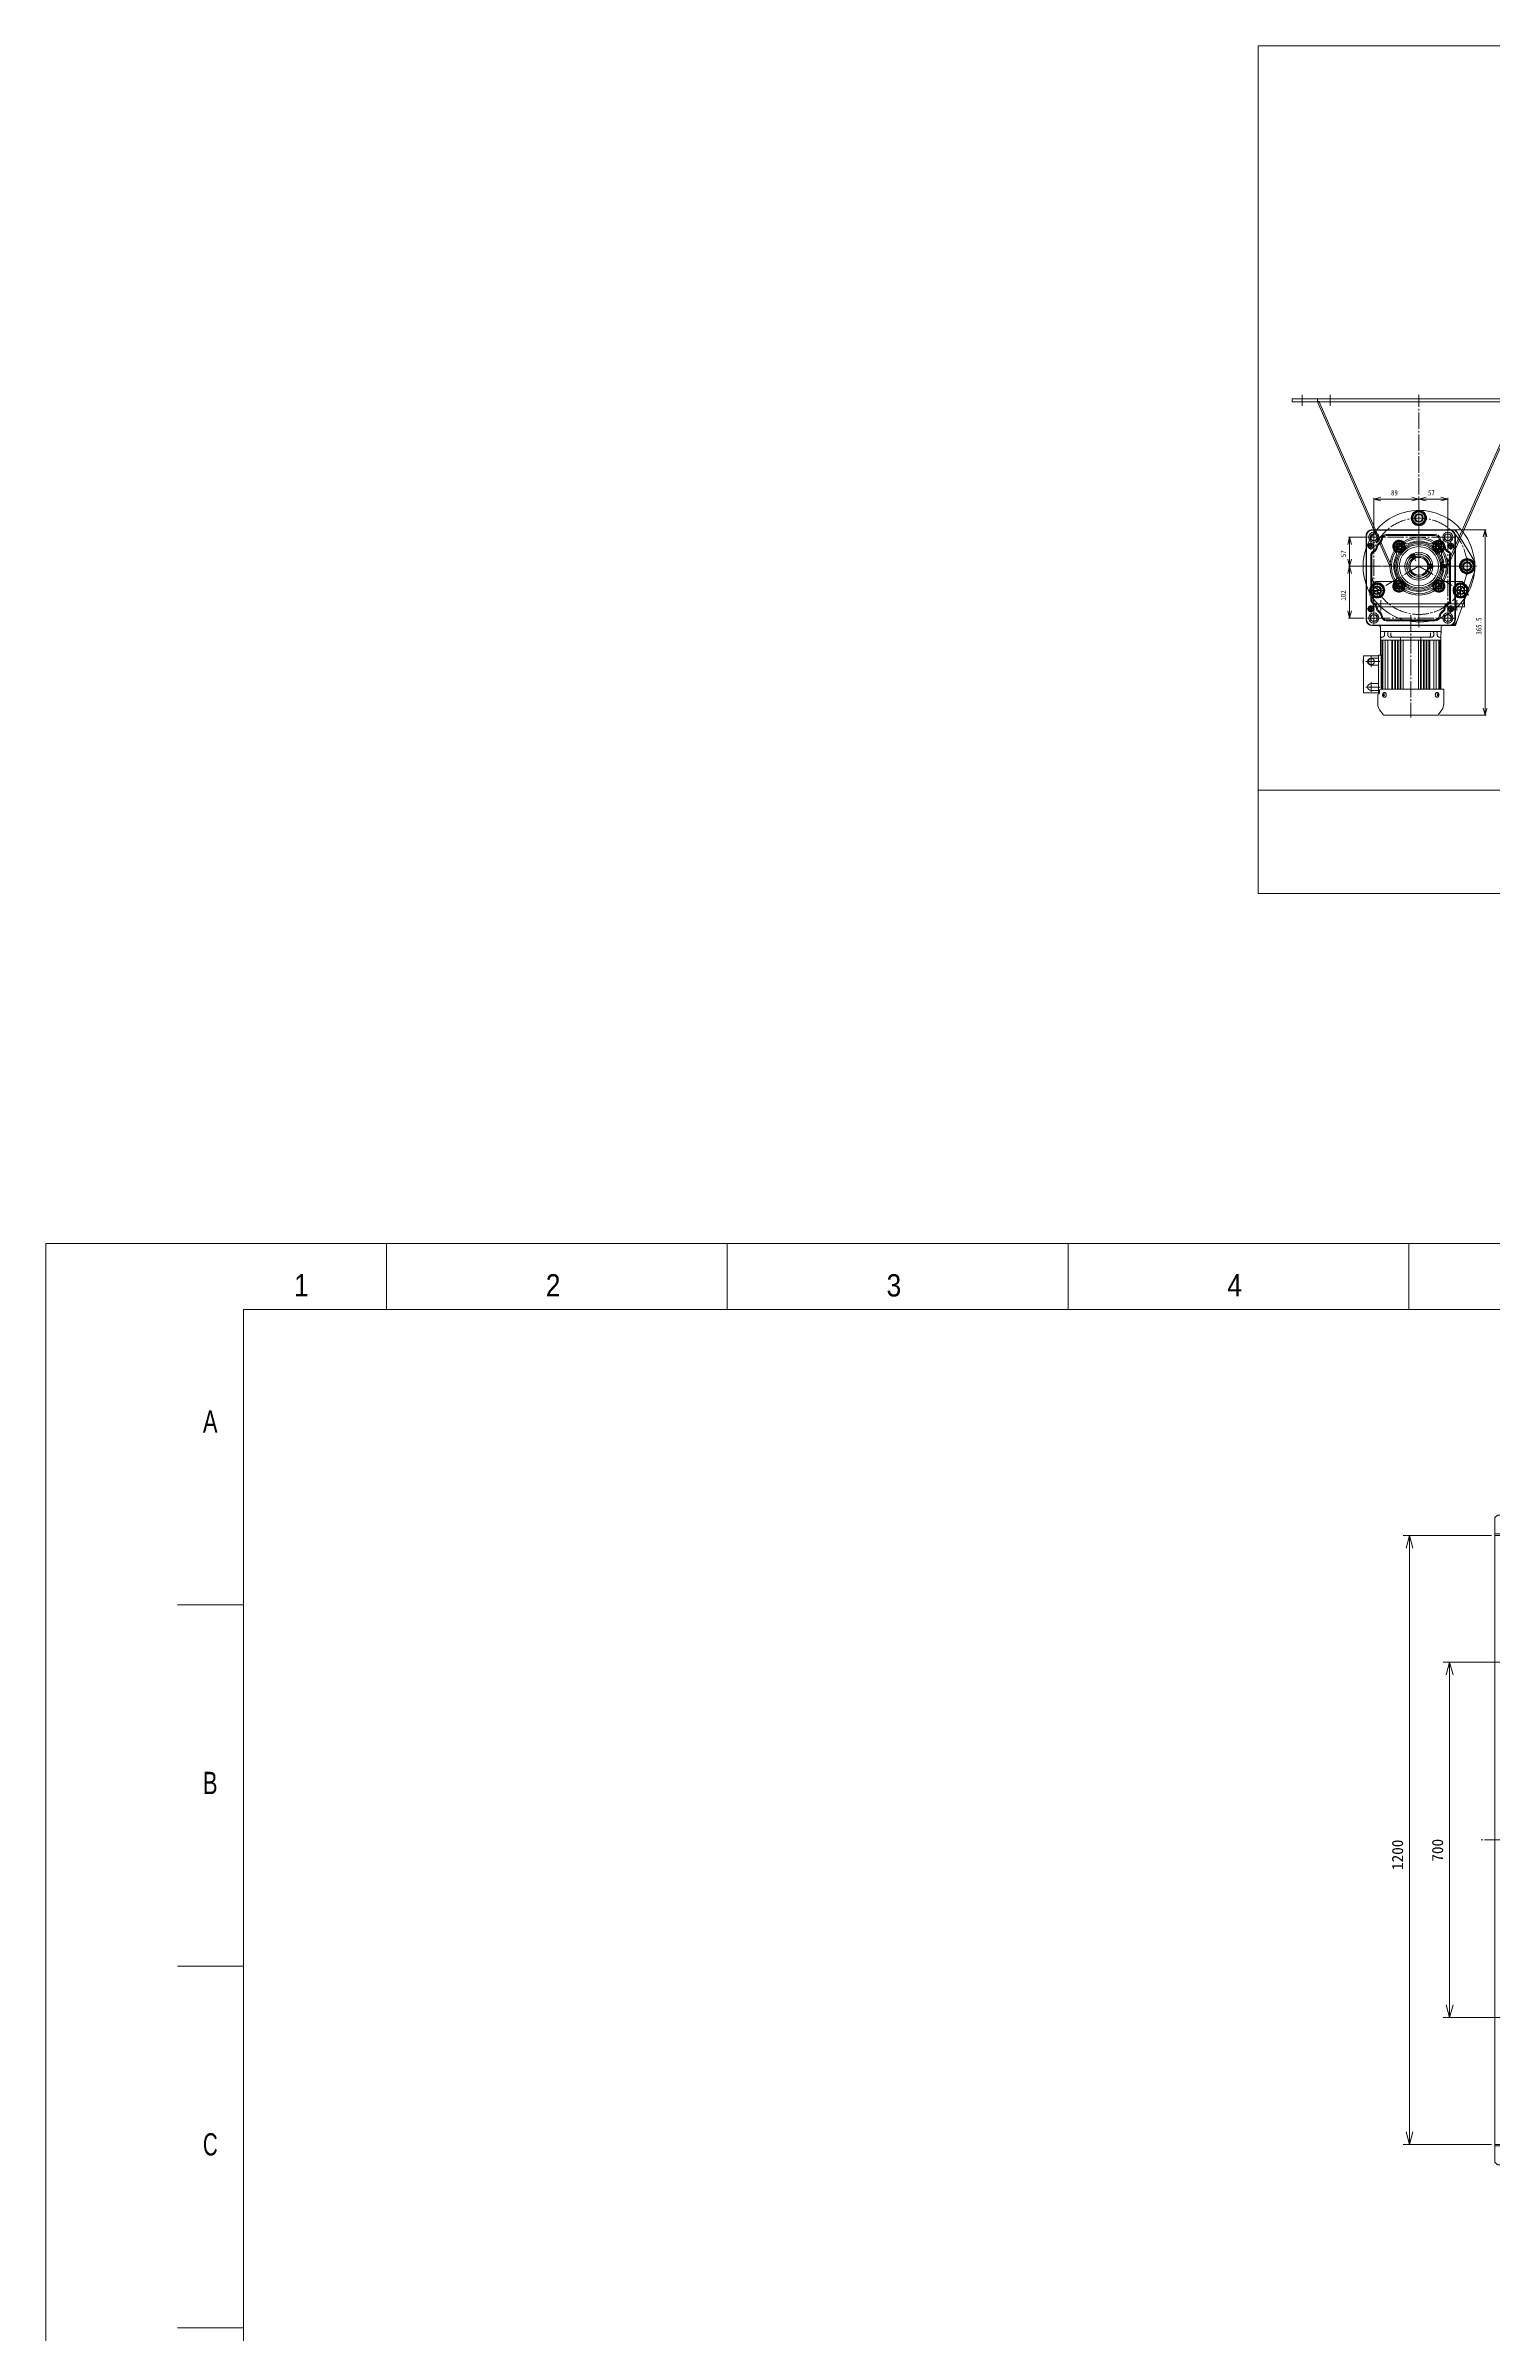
# Model space of a CAD drawing. Units: millimetres at full size. Extents: x -19442 to 19442, y -5866 to 5866.
# Drawn here: x 2635 to 5487, y 1357 to 5866 of the extents above; entities that cross this region are included whole.
import ezdxf
from ezdxf.enums import TextEntityAlignment as Align

# ---------------------------------------------------------------- set-up
doc = ezdxf.new("R2010")
doc.units = ezdxf.units.MM
doc.header["$LTSCALE"] = 3.6
doc.header["$PDMODE"] = 32
doc.header["$PDSIZE"] = 1.8
doc.linetypes.add('CHAIN2', pattern=[12, 9, -1, 1, -1])
for name, color, linetype, lineweight in [('0-3_04_HIDDEN', 7, 'Continuous', 9), ('0-4_05_CENTER', 2, 'CHAIN2', 9), ('0-5_08_DIM', 3, 'Continuous', 9), ('0-6_0', 2, 'Continuous', 9), ('0-7_10_DRAFT', 1, 'Continuous', 9), ('0-8_03_かくれ線', 5, 'Continuous', 9), ('0-9_04_中心線', 4, 'CHAIN2', 9), ('0-C_01_外形線', 134, 'Continuous', 9), ('0-E_10_補助線', 1, 'Continuous', 9), ('1-0_07_寸法線', 3, 'Continuous', 9), ('1-2_Defpoints', 134, 'Continuous', 9), ('1-3_99_図枠', 134, 'Continuous', 9)]:
    doc.layers.add(name, color=color, linetype=linetype, lineweight=lineweight)
doc.styles.add('ＭＳ ゴシック', font='')
doc.styles.add('ＭＳ Ｐゴシック', font='')
doc.styles.get('ＭＳ ゴシック').set_extended_font_data('MS Gothic')
doc.styles.get('ＭＳ Ｐゴシック').set_extended_font_data('MS PGothic')

# ---------------------------------------------------------------- blocks, each defined once
blk = doc.blocks.new('U1042')
at = {"layer": '0-9_04_中心線'}
for p, q in [((0, 22), (0, 113.5)), ((-113.5, 0), (-22, 0)), ((22, 0), (113.5, 0)), ((0, -113.5), (0, -22))]:
    blk.add_line(p, q, dxfattribs=at)
at = {"layer": '0-9_04_中心線', "linetype": 'Continuous'}
for p, q in [((-11, 0), (11, 0)), ((0, -11), (0, 11))]:
    blk.add_line(p, q, dxfattribs=at)
blk = doc.blocks.new('U1043')
at = {"layer": '0-9_04_中心線'}
for p, q in [((0, 11.43), (0, 333.5)), ((-60.65, 0), (-11.43, 0)), ((11.43, 0), (60.65, 0)), ((0, -83.5), (0, -11.43))]:
    blk.add_line(p, q, dxfattribs=at)
at = {"layer": '0-9_04_中心線', "linetype": 'Continuous'}
for p, q in [((-5.715, 0), (5.715, 0)), ((0, -5.715), (0, 5.715))]:
    blk.add_line(p, q, dxfattribs=at)
blk = doc.blocks.new('U1041')
at = {"layer": '0-9_04_中心線'}
for p, q in [((0, 11.43), (0, 60.65)), ((-60.65, 0), (-11.43, 0)), ((11.43, 0), (60.65, 0)), ((0, -60.65), (0, -11.43))]:
    blk.add_line(p, q, dxfattribs=at)
at = {"layer": '0-9_04_中心線', "linetype": 'Continuous'}
for p, q in [((-5.715, 0), (5.715, 0)), ((0, -5.715), (0, 5.715))]:
    blk.add_line(p, q, dxfattribs=at)
blk = doc.blocks.new('U1068')
at = {"layer": '0-9_04_中心線'}
for p, q in [((0, 15.52), (0, 75.5)), ((-107.5, 0), (-15.52, 0)), ((15.52, 0), (113.5, 0)), ((0, -120.5), (0, -15.52))]:
    blk.add_line(p, q, dxfattribs=at)
at = {"layer": '0-9_04_中心線', "linetype": 'Continuous'}
for p, q in [((-7.76, 0), (7.76, 0)), ((0, -7.76), (0, 7.76))]:
    blk.add_line(p, q, dxfattribs=at)
blk = doc.blocks.new('U1069')
at = {"layer": '0-9_04_中心線'}
for p, q in [((-10, 0), (-1.3, 0)), ((0, 1.3), (0, 10)), ((1.3, 0), (10, 0)), ((0, -10), (0, -1.3))]:
    blk.add_line(p, q, dxfattribs=at)
at = {"layer": '0-9_04_中心線', "linetype": 'Continuous'}
for p, q in [((-0.65, 0), (0.65, 0)), ((0, -0.65), (0, 0.65))]:
    blk.add_line(p, q, dxfattribs=at)
blk = doc.blocks.new('U1070')
at = {"layer": '0-9_04_中心線'}
for p, q in [((-10, 0), (-1.3, 0)), ((0, 1.3), (0, 10)), ((1.3, 0), (10, 0)), ((0, -10), (0, -1.3))]:
    blk.add_line(p, q, dxfattribs=at)
at = {"layer": '0-9_04_中心線', "linetype": 'Continuous'}
for p, q in [((-0.65, 0), (0.65, 0)), ((0, -0.65), (0, 0.65))]:
    blk.add_line(p, q, dxfattribs=at)
blk = doc.blocks.new('U1071')
at = {"layer": '0-9_04_中心線'}
for p, q in [((-10, 0), (-1.3, 0)), ((0, 1.3), (0, 10)), ((1.3, 0), (10, 0)), ((0, -10), (0, -1.3))]:
    blk.add_line(p, q, dxfattribs=at)
at = {"layer": '0-9_04_中心線', "linetype": 'Continuous'}
for p, q in [((-0.65, 0), (0.65, 0)), ((0, -0.65), (0, 0.65))]:
    blk.add_line(p, q, dxfattribs=at)
blk = doc.blocks.new('U1072')
at = {"layer": '0-9_04_中心線'}
for p, q in [((-10, 0), (-1.3, 0)), ((0, 1.3), (0, 10)), ((1.3, 0), (10, 0)), ((0, -10), (0, -1.3))]:
    blk.add_line(p, q, dxfattribs=at)
at = {"layer": '0-9_04_中心線', "linetype": 'Continuous'}
for p, q in [((-0.65, 0), (0.65, 0)), ((0, -0.65), (0, 0.65))]:
    blk.add_line(p, q, dxfattribs=at)
blk = doc.blocks.new('U1067')
at = {"layer": '0-9_04_中心線'}
for p, q in [((-12, 0), (-1.7, 0)), ((0, 1.7), (0, 12)), ((1.7, 0), (12, 0)), ((0, -12), (0, -1.7))]:
    blk.add_line(p, q, dxfattribs=at)
at = {"layer": '0-9_04_中心線', "linetype": 'Continuous'}
for p, q in [((-0.85, 0), (0.85, 0)), ((0, -0.85), (0, 0.85))]:
    blk.add_line(p, q, dxfattribs=at)
blk = doc.blocks.new('GM-SHYF-RH 0.4kW、1／160、＊＊V、60Hza_1')
at = {"layer": '0-6_0'}
for p, q in [((-282.666, 45.383), (-292.392, 38.573)), ((-242.5, 49), (-271.194, 49)), ((-242.5, -16), (-242.5, 49)), ((-117, 60), (-117, -92)), ((-116, 60), (-116, -92)), ((60, 72), (-105, 72)), ((60, 71), (-105, 71)), ((-84, 65.886), (-86.5, 64.443)), ((-86.5, 61.556), (-86.5, 64.443)), ((-84, 60.113), (-86.5, 61.556)), ((-84, 65.886), (-81.5, 64.443)), ((-81.5, 61.556), (-84, 60.113)), ((-81.5, 64.443), (-81.5, 61.556)), ((-68.094, 62.5), (24.094, 62.5)), ((24.094, 60.5), (-68.094, 60.5)), ((40, 65.886), (37.5, 64.443)), ((37.5, 61.556), (37.5, 64.443)), ((40, 60.113), (37.5, 61.556)), ((40, 65.886), (42.5, 64.443)), ((42.5, 61.556), (40, 60.113)), ((42.5, 64.443), (42.5, 61.556)), ((71, -92), (71, 60)), ((72, -92), (72, 60)), ((-293.5, -16), (-293.5, 36.443)), ((-255.5, 38.916), (-253.5, 37.74)), ((-253.5, 37.74), (-255.5, 36.088)), ((-242.5, 43.5), (-145.5, 43.5)), ((-242.5, 41), (-145.5, 41)), ((-242.5, 40), (-145.5, 40)), ((-242.5, 39), (-145.5, 39)), ((-242.5, 34.316), (-145.5, 34.316)), ((-242.5, 29.366), (-145.5, 29.366)), ((-242.5, 21.319), (-145.5, 21.319)), ((-242.5, 19.715), (-145.5, 19.715)), ((-242.5, 15.751), (-145.5, 15.751)), ((-242.5, 14.283), (-145.5, 14.283)), ((-242.5, 10.192), (-145.5, 10.192)), ((-242.5, 8.83), (-145.5, 8.83)), ((-242.5, 4.64), (-145.5, 4.64)), ((-242.5, 3.373), (-145.5, 3.373)), ((-175.5, 43.5), (-145.5, 43.5)), ((-145.5, 43.483), (-119.948, 43.937)), ((-145.5, -16), (-145.5, 43.5)), ((-145.5, 43.5), (-145.5, -16)), ((-145.5, 4), (-139.5, 4)), ((-139.5, 39.5), (-139.5, 40.5)), ((-139.5, 39.5), (-139.5, 39.096)), ((-139.5, 26.185), (-139.5, -16)), ((-136.5, 36.096), (-131.5, 36.096)), ((-136.5, 29.185), (-131.5, 29.185)), ((-136.5, 23.001), (-131.5, 23.001)), ((-128.5, -72.739), (-128.5, 40.739)), ((-117, 19.446), (-117, 33.227)), ((-107.5, -64.322), (-107.5, 32.322)), ((-105.5, 32.322), (-105.5, -64.322)), ((5, 16.771), (5, 20.8)), ((60.5, -64.322), (60.5, 32.322)), ((62.5, 32.322), (62.5, -64.322)), ((-293.5, -16), (-293.5, -68.443)), ((-242.5, -1), (-145.5, -1)), ((-242.5, -16), (-242.5, -74.619)), ((-242.5, -31), (-145.5, -31)), ((-242.5, -35.373), (-145.5, -35.373)), ((-242.5, -36.639), (-145.5, -36.639)), ((-242.5, -40.83), (-145.5, -40.83)), ((-242.5, -42.192), (-145.5, -42.192)), ((-145.5, -16), (-145.5, -75.5)), ((-145.5, -75.5), (-145.5, -16)), ((-145.5, -36), (-139.5, -36)), ((-139.5, -58.185), (-139.5, -16)), ((-282.666, -77.383), (-292.392, -70.573)), ((-252.5, -81), (-271.194, -81)), ((-253.5, -69.74), (-255.5, -68.087)), ((-255.5, -70.916), (-253.5, -69.74)), ((-252.5, -81), (-252.5, -80.619)), ((-250.5, -79.5), (-250.5, -77.791)), ((-175.5, -79.5), (-250.5, -79.5)), ((-249.5, -77.619), (-245.5, -77.619)), ((-249.5, -108), (-249.5, -79.5)), ((-245, -79.5), (-245, -94)), ((-242.5, -46.282), (-145.5, -46.282)), ((-242.5, -47.751), (-145.5, -47.751)), ((-242.5, -51.714), (-145.5, -51.714)), ((-242.5, -53.319), (-145.5, -53.319)), ((-242.5, -61.366), (-145.5, -61.366)), ((-242.5, -66.315), (-145.5, -66.315)), ((-242.5, -71), (-145.5, -71)), ((-242.5, -72), (-145.5, -72)), ((-242.5, -73), (-145.5, -73)), ((-175.5, -74.5), (-242.5, -74.5)), ((-231, -79.5), (-231, -94)), ((-195, -79.5), (-195, -94)), ((-181, -79.5), (-181, -94)), ((-176.5, -108), (-176.5, -79.5)), ((-175.5, -79.5), (-175.5, -74.5)), ((-175.5, -75.5), (-145.5, -75.5)), ((-145.5, -75.482), (-119.948, -75.937)), ((-139.5, -71.5), (-139.5, -71.096)), ((-139.5, -71.5), (-139.5, -71.096)), ((-139.5, -71.5), (-139.5, -72.5)), ((-136.5, -55.001), (-131.5, -55.001)), ((-136.5, -61.185), (-131.5, -61.185)), ((-136.5, -68.096), (-131.5, -68.096)), ((-117, -51.446), (-117, -65.226)), ((-177.5, -109), (-248.5, -109)), ((-191.5, -109), (-191.5, -109.5)), ((-183.5, -109.5), (-191.5, -109.5)), ((-186, -109), (-186, -109.5)), ((-183.5, -109), (-183.5, -109.5)), ((-105, -103), (60, -103)), ((-105, -104), (60, -104)), ((-84, -92.114), (-86.5, -93.557)), ((-86.5, -96.444), (-86.5, -93.557)), ((-84, -97.887), (-86.5, -96.444)), ((-84, -92.114), (-81.5, -93.557)), ((-81.5, -96.444), (-84, -97.887)), ((-81.5, -93.557), (-81.5, -96.444)), ((-68.094, -92.5), (24.094, -92.5)), ((24.094, -94.5), (-68.094, -94.5)), ((40, -92.114), (37.5, -93.557)), ((37.5, -96.444), (37.5, -93.557)), ((40, -97.887), (37.5, -96.444)), ((40, -92.114), (42.5, -93.557)), ((42.5, -96.444), (40, -97.887)), ((42.5, -93.557), (42.5, -96.444))]:
    blk.add_line(p, q, dxfattribs=at)
at = {"layer": '0-6_0', "linetype": 'CHAIN2'}
for p, q in [((-89.535, 57), (-114.465, 57)), ((-102, 69.465), (-102, 44.535)), ((-76.615, 63), (-91.385, 63)), ((-84, 70.384), (-84, 55.615)), ((0, 65.361), (0, -65.361)), ((47.385, 63), (32.615, 63)), ((40, 70.384), (40, 55.615)), ((69.465, 57), (44.535, 57)), ((57, 69.465), (57, 44.535)), ((65.361, 0), (-65.361, 0)), ((-96.56, -16), (-297.811, -16)), ((-238, -76.716), (-238, -104.695)), ((-188, -76.716), (-188, -104.695)), ((-89.535, -89), (-114.465, -89)), ((-102, -76.535), (-102, -101.465)), ((-84, -87.616), (-84, -102.385)), ((40, -87.616), (40, -102.385)), ((69.465, -89), (44.535, -89)), ((57, -76.535), (57, -101.465)), ((-247.595, -94), (-228.406, -94)), ((-198.187, -94), (-177.813, -94)), ((-76.615, -95), (-91.385, -95)), ((47.385, -95), (32.615, -95))]:
    blk.add_line(p, q, dxfattribs=at)
at = {"layer": '0-6_0'}
for points in [[(-248.8, 35.924), (-248.891, 36.627), (-249.158, 37.303), (-249.592, 37.926), (-250.177, 38.472), (-250.889, 38.92), (-251.702, 39.253), (-252.583, 39.458), (-253.5, 39.527), (-254.417, 39.458), (-255.299, 39.253), (-256.111, 38.92), (-256.824, 38.472), (-257.408, 37.926), (-257.842, 37.303), (-258.11, 36.627), (-258.2, 35.924), (-258.11, 35.221), (-257.842, 34.545), (-257.408, 33.922), (-256.824, 33.376), (-256.111, 32.928), (-255.299, 32.595), (-254.417, 32.39), (-253.5, 32.32), (-252.583, 32.39), (-251.702, 32.595), (-250.889, 32.928), (-250.177, 33.376), (-249.592, 33.922), (-249.158, 34.545), (-248.891, 35.221)], [(-248.8, -67.923), (-248.891, -67.22), (-249.158, -66.544), (-249.592, -65.922), (-250.177, -65.375), (-250.889, -64.927), (-251.702, -64.594), (-252.583, -64.389), (-253.5, -64.32), (-254.417, -64.389), (-255.299, -64.594), (-256.111, -64.927), (-256.824, -65.375), (-257.408, -65.922), (-257.842, -66.544), (-258.11, -67.22), (-258.2, -67.923), (-258.11, -68.626), (-257.842, -69.302), (-257.408, -69.925), (-256.824, -70.471), (-256.111, -70.919), (-255.299, -71.252), (-254.417, -71.457), (-253.5, -71.527), (-252.583, -71.457), (-251.702, -71.252), (-250.889, -70.919), (-250.177, -70.471), (-249.592, -69.925), (-249.158, -69.302), (-248.891, -68.626)]]:
    blk.add_lwpolyline(points, close=True, dxfattribs=at)
for points in [[(-251.5, 38.916), (-253.5, 37.74), (-251.5, 36.088)], [(-5, 16.771), (-5, 20.8), (5, 20.8)], [(-251.5, -70.916), (-253.5, -69.74), (-251.5, -68.087)]]:
    blk.add_lwpolyline(points, dxfattribs=at)
for centre, radius in [((-102, 57), 10), ((-102, 57), 7), ((-84, 63), 5.5), ((-84, 63), 5), ((0, 0), 47.5), ((40, 63), 5.5), ((40, 63), 5), ((57, 57), 10), ((57, 57), 7), ((0, 0), 24), ((-188, -94), 6), ((-102, -89), 10), ((-102, -89), 7), ((-84, -95), 5.5), ((-84, -95), 5), ((40, -95), 5.5), ((40, -95), 5), ((57, -89), 10), ((57, -89), 7)]:
    blk.add_circle(centre, radius, dxfattribs=at)
for centre, radius, start, end in [((-271.194, 29), 20, 90, 125), ((-120, 46.937), 3, 271, 0), ((-105, 60), 12, 90, 180), ((-105, 60), 11, 90, 180), ((-102, 57), 15.5, 279.2069, 328.41203), ((-102, 57), 17.5, 279.2069, 328.41203), ((-84.111, 46), 5.5, 89.62489, 148.41203), ((-84.111, 46), 3.5, 89.62489, 148.41203), ((-84, 63), 13.5, 269.62489, 339.3338), ((-84, 63), 11.5, 269.62489, 339.3338), ((-68.094, 57), 5.5, 90, 159.3338), ((-68.094, 57), 3.5, 90, 159.3338), ((24.094, 57), 5.5, 20.6662, 90), ((24.094, 57), 3.5, 20.6662, 90), ((40, 63), 13.5, 200.6662, 266.95528), ((40, 63), 11.5, 200.6662, 266.95528), ((39.097, 46.024), 3.5, 31.5123, 86.95528), ((39.097, 46.024), 5.5, 31.5123, 86.95528), ((57, 57), 17.5, 211.5123, 260.7931), ((57, 57), 15.5, 211.5123, 260.7931), ((60, 60), 12, 0, 90), ((60, 60), 11, 0, 90), ((-290.9, 36.443), 2.6, 125, 180), ((-142.5, 40.5), 3, 0, 90), ((-136.5, 39.096), 3, 180, 270), ((-136.5, 26.185), 3, 90, 180), ((-136.5, 20.001), 3, 90, 180), ((-131.5, 40.739), 3, 0, 90.98117), ((-131.5, 33.096), 3, 0, 90), ((-131.5, 26.185), 3, 0, 90), ((-98, 32.322), 9.5, 99.2069, 180), ((-98, 32.322), 7.5, 99.2069, 180), ((0, 0), 17.5, 106.60155, 73.39845), ((53, 32.322), 7.5, 0, 80.7931), ((53, 32.322), 9.5, 0, 80.7931), ((-290.9, -68.443), 2.6, 180, 235), ((-271.194, -61), 20, 235, 270), ((-249.5, -80.619), 3, 90, 180), ((-245.5, -74.619), 3, 270, 0), ((-142.5, -72.5), 3, 270, 0), ((-136.5, -52.001), 3, 180, 270), ((-136.5, -58.185), 3, 180, 270), ((-136.5, -71.096), 3, 90, 180), ((-131.5, -72.739), 3, 269.01883, 0), ((-131.5, -58.185), 3, 270, 0), ((-131.5, -65.096), 3, 270, 0), ((-120, -78.937), 3, 0, 89), ((-98, -64.322), 9.5, 180, 260.7931), ((-98, -64.322), 7.5, 180, 260.7931), ((-102, -89), 15.5, 31.58598, 80.7931), ((-102, -89), 17.5, 31.58598, 80.7931), ((-84.111, -78.001), 5.5, 211.58598, 270.37383), ((-84.111, -78.001), 3.5, 211.58598, 270.37383), ((-84, -95), 13.5, 20.66844, 90.37383), ((-84, -95), 11.5, 20.66844, 90.37383), ((40, -95), 13.5, 93.04605, 159.33156), ((40, -95), 11.5, 93.04605, 159.33156), ((39.097, -78.024), 3.5, 273.04605, 328.48976), ((39.097, -78.024), 5.5, 273.04605, 328.48976), ((57, -89), 17.5, 99.2069, 148.48976), ((57, -89), 15.5, 99.2069, 148.48976), ((53, -64.322), 7.5, 279.2069, 0), ((53, -64.322), 9.5, 279.2069, 0), ((-248.5, -108), 1, 180, 270), ((-238, -94), 7, 180, 0), ((-188, -94), 7, 180, 0), ((-177.5, -108), 1, 270, 0), ((-105, -92), 12, 180, 270), ((-105, -92), 11, 180, 270), ((-68.094, -89), 5.5, 200.66844, 270), ((-68.094, -89), 3.5, 200.66844, 270), ((24.094, -89), 3.5, 270, 339.33156), ((24.094, -89), 5.5, 270, 339.33156), ((60, -92), 11, 270, 0), ((60, -92), 12, 270, 0)]:
    blk.add_arc(centre, radius, start, end, dxfattribs=at)
blk = doc.blocks.new('U1076')
at = {"layer": '0-9_04_中心線'}
for p, q in [((0, 9.9), (0, 53)), ((-53, 0), (-9.9, 0)), ((9.9, 0), (53, 0)), ((0, -53), (0, -9.9))]:
    blk.add_line(p, q, dxfattribs=at)
at = {"layer": '0-9_04_中心線', "linetype": 'Continuous'}
for p, q in [((-4.95, 0), (4.95, 0)), ((0, -4.95), (0, 4.95))]:
    blk.add_line(p, q, dxfattribs=at)
blk = doc.blocks.new('U1077')
at = {"layer": '0-9_04_中心線'}
for p, q in [((-10.5, 0), (-1.4, 0)), ((0, 1.4), (0, 10.5)), ((1.4, 0), (10.5, 0)), ((0, -10.5), (0, -1.4))]:
    blk.add_line(p, q, dxfattribs=at)
at = {"layer": '0-9_04_中心線', "linetype": 'Continuous'}
for p, q in [((-0.7, 0), (0.7, 0)), ((0, -0.7), (0, 0.7))]:
    blk.add_line(p, q, dxfattribs=at)
blk = doc.blocks.new('U1073')
at = {"layer": '0-9_04_中心線'}
for p, q in [((-10.5, 0), (-1.4, 0)), ((0, 1.4), (0, 10.5)), ((1.4, 0), (10.5, 0)), ((0, -10.5), (0, -1.4))]:
    blk.add_line(p, q, dxfattribs=at)
at = {"layer": '0-9_04_中心線', "linetype": 'Continuous'}
for p, q in [((-0.7, 0), (0.7, 0)), ((0, -0.7), (0, 0.7))]:
    blk.add_line(p, q, dxfattribs=at)
blk = doc.blocks.new('U1074')
at = {"layer": '0-9_04_中心線'}
for p, q in [((-10.5, 0), (-1.4, 0)), ((0, 1.4), (0, 10.5)), ((1.4, 0), (10.5, 0)), ((0, -10.5), (0, -1.4))]:
    blk.add_line(p, q, dxfattribs=at)
at = {"layer": '0-9_04_中心線', "linetype": 'Continuous'}
for p, q in [((-0.7, 0), (0.7, 0)), ((0, -0.7), (0, 0.7))]:
    blk.add_line(p, q, dxfattribs=at)
blk = doc.blocks.new('U1075')
at = {"layer": '0-9_04_中心線'}
for p, q in [((-10.5, 0), (-1.4, 0)), ((0, 1.4), (0, 10.5)), ((1.4, 0), (10.5, 0)), ((0, -10.5), (0, -1.4))]:
    blk.add_line(p, q, dxfattribs=at)
at = {"layer": '0-9_04_中心線', "linetype": 'Continuous'}
for p, q in [((-0.7, 0), (0.7, 0)), ((0, -0.7), (0, 0.7))]:
    blk.add_line(p, q, dxfattribs=at)
blk = doc.blocks.new('U1078')
at = {"layer": '0-9_04_中心線'}
for p, q in [((-16.5, 0), (-2.6, 0)), ((0, 2.6), (0, 16.5)), ((2.6, 0), (16.5, 0)), ((0, -16.5), (0, -2.6))]:
    blk.add_line(p, q, dxfattribs=at)
at = {"layer": '0-9_04_中心線', "linetype": 'Continuous'}
for p, q in [((-1.3, 0), (1.3, 0)), ((0, -1.3), (0, 1.3))]:
    blk.add_line(p, q, dxfattribs=at)
blk = doc.blocks.new('A$C1140449C_1')
at = {"layer": '0-3_04_HIDDEN'}
for p, q in [((-640, 603), (640, 603)), ((-603, -600), (-603, 600)), ((603, -600), (603, 600)), ((-640, -603), (640, -603))]:
    blk.add_line(p, q, dxfattribs=at)
for points in [[(-245, -250), (245, -250), (250, -245), (250, 245), (245, 250), (-245, 250), (-250, 245), (-250, -245)], [(-200, -200), (200, -200), (200, 200), (-200, 200)]]:
    blk.add_lwpolyline(points, close=True, dxfattribs=at)
for centre in [(-175, 230), (0, 230), (175, 230), (-230, 175), (230, 175), (-230, 0), (230, 0), (-230, -175), (230, -175), (-175, -230), (0, -230), (175, -230)]:
    blk.add_circle(centre, 6, dxfattribs=at)
at = {"layer": '0-4_05_CENTER'}
for p, q in [((0, -668.4), (0, 668.4)), ((-185, 230), (-165, 230)), ((-175, 220), (-175, 240)), ((-10, 230), (10, 230)), ((0, 220), (0, 240)), ((165, 230), (185, 230)), ((175, 220), (175, 240)), ((-230, 185), (-230, 165)), ((230, 185), (230, 165)), ((-220, 175), (-240, 175)), ((220, 175), (240, 175)), ((668.4, 0), (-668.4, 0)), ((-220, 0), (-240, 0)), ((-230, 10), (-230, -10)), ((220, 0), (240, 0)), ((230, 10), (230, -10)), ((-220, -175), (-240, -175)), ((-230, -165), (-230, -185)), ((220, -175), (240, -175)), ((230, -165), (230, -185)), ((-175, -220), (-175, -240)), ((0, -220), (0, -240)), ((175, -220), (175, -240)), ((-185, -230), (-165, -230)), ((-10, -230), (10, -230)), ((165, -230), (185, -230))]:
    blk.add_line(p, q, dxfattribs=at)
at = {"layer": '0-6_0', "color": 134}
for p, q in [((-598, 598), (-197.7, 197.7)), ((598, 598), (197.7, 197.7)), ((-598, -598), (-197.7, -197.7)), ((598, -598), (197.7, -197.7))]:
    blk.add_line(p, q, dxfattribs=at)
for points in [[(-640, 600), (640, 600), (640, 635), (635, 640), (-635, 640), (-640, 635)], [(-600, 600), (-640, 600), (-640, -600), (-600, -600)], [(600, -600), (-600, -600), (-600, 600), (600, 600)], [(598, -598), (-598, -598), (-598, 598), (598, 598)], [(600, 600), (640, 600), (640, -600), (600, -600)], [(-197.7, -197.7), (197.7, -197.7), (197.7, 197.7), (-197.7, 197.7)], [(-640, -600), (640, -600), (640, -635), (635, -640), (-635, -640), (-640, -635)]]:
    blk.add_lwpolyline(points, close=True, dxfattribs=at)
blk = doc.blocks.new('M10Nua_1_1_1')
at = {"layer": '0-3_04_HIDDEN', "linetype": 'CHAIN2'}
for p, q in [((11.104, 0), (-11.104, 0)), ((0, -11.104), (0, 11.104))]:
    blk.add_line(p, q, dxfattribs=at)
at = {"layer": '0-3_04_HIDDEN'}
for q in [(-9.8, 0), (4.9, 8.487)]:
    blk.add_line((-4.9, 8.487), q, dxfattribs=at)
for points in [[(-9.8, 0), (-4.9, -8.487), (4.9, -8.487)], [(4.9, -8.487), (9.8, 0), (4.9, 8.487)]]:
    blk.add_lwpolyline(points, dxfattribs=at)
for radius in [8.487, 5, 4]:
    blk.add_circle((0, 0), radius, dxfattribs=at)
at = {"layer": '0-7_10_DRAFT', "style": 'ＭＳ ゴシック', "width": 0.6}
blk.add_text('Ｍ１０', height=0.9164, dxfattribs=at).set_placement((0.256, 0.117), align=Align.BOTTOM_LEFT)
blk = doc.blocks.new('A$C01295FB4_1')
at = {"layer": '0-3_04_HIDDEN'}
for p in [(-175, 230), (0, 230), (175, 230), (-230, 175), (230, 175), (-230, 0), (230, 0), (-230, -175), (230, -175), (-175, -230), (0, -230), (175, -230)]:
    blk.add_blockref('M10Nua_1_1_1', p, dxfattribs=at)
at = {"layer": '0-6_0'}
blk.add_blockref('A$C1140449C_1', (0, 0), dxfattribs=at)
blk = doc.blocks.new('_Open30')
at = {"layer": '0-5_08_DIM', "color": 4}
blk.add_line((0, 0), (-1, 0), dxfattribs=at)
blk.add_lwpolyline([(-1, 0.26795), (0, 0), (-1, -0.26795)], dxfattribs=at)

msp = doc.modelspace()

# ---------------------------------------------------------------- linework, layer by layer
at = {"layer": '0-5_08_DIM', "color": 4}
for p, q in [((5483.49, 2930.572), (5309.312, 2930.572)), ((5321.812, 1755.572), (5321.812, 2905.572)), ((5483.49, 1730.572), (5309.312, 1730.572))]:
    msp.add_line(p, q, dxfattribs=at)
at = {"layer": '0-5_08_DIM'}
for p, q in [((5778.49, 2680.572), (5388.19, 2680.572)), ((5400.69, 2655.572), (5400.69, 2005.572)), ((5778.49, 1980.572), (5388.19, 1980.572))]:
    msp.add_line(p, q, dxfattribs=at)
at = {"layer": '0-6_0', "color": 134}
for p, q in [((5427.071, 4907.554), (5540.181, 5164.1)), ((5448.456, 4851.959), (5415.68, 4906.298)), ((5415.001, 4731.117), (5449.5, 4829.166)), ((5450.181, 4833.149), (5450.181, 4845.761)), ((5023.401, 4399.1), (9146.738, 4399.1))]:
    msp.add_line(p, q, dxfattribs=at)
msp.add_lwpolyline([(5090.181, 5164.1), (5590.181, 5164.1), (5590.181, 5170.1), (5090.181, 5170.1)], close=True, dxfattribs=at)
msp.add_lwpolyline([(5430.181, 4774.258), (5430.181, 4760.1), (5425.199, 4760.1)], dxfattribs=at)
for centre, radius, start, end in [((5340.181, 4840.1), 110, 4.39422, 139.11481), ((5340.181, 4840.1), 110, 160.98873, 199.01127), ((5405.405, 4900.1), 12, 31.09731, 90), ((5340.181, 4840.1), 110, 326.65643, 354.57454), ((5438.181, 4845.761), 12, 360, 31.09731), ((5438.181, 4833.149), 12, 340.61548, 0), ((5403.682, 4735.1), 12, 270, 340.61548)]:
    msp.add_arc(centre, radius, start, end, dxfattribs=at)
at = {"layer": '0-8_03_かくれ線'}
for p, q in [((5140.181, 5170.1), (5140.181, 5164.1)), ((5236.181, 4900.1), (5236.181, 4735.1)), ((5405.405, 4912.1), (5248.181, 4912.1)), ((5283.031, 4840.1), (5251.286, 4912.1)), ((5295.805, 4888.49), (5290.32, 4878.99)), ((5290.32, 4878.99), (5295.805, 4869.49)), ((5306.775, 4888.49), (5295.805, 4888.49)), ((5312.259, 4878.99), (5306.775, 4888.49)), ((5306.775, 4869.49), (5312.259, 4878.99)), ((5373.587, 4888.49), (5368.102, 4878.99)), ((5368.102, 4878.99), (5373.587, 4869.49)), ((5384.556, 4888.49), (5373.587, 4888.49)), ((5390.041, 4878.99), (5384.556, 4888.49)), ((5384.556, 4869.49), (5390.041, 4878.99)), ((5397.331, 4840.1), (5427.071, 4907.554)), ((5295.805, 4869.49), (5306.775, 4869.49)), ((5300.84, 4869.49), (5300.84, 4868.25)), ((5301.74, 4869.49), (5301.74, 4868.25)), ((5324.131, 4861.433), (5325.629, 4858.838)), ((5325.024, 4858.352), (5327.966, 4853.255)), ((5327.915, 4857.844), (5325.415, 4862.174)), ((5325.629, 4858.838), (5328.439, 4853.971)), ((5329.431, 4858.719), (5326.931, 4863.049)), ((5327.915, 4857.844), (5330.946, 4859.594)), ((5334.895, 4857.255), (5327.966, 4853.255)), ((5328.107, 4853.779), (5327.966, 4853.255)), ((5327.966, 4853.255), (5328.197, 4852.856)), ((5328.107, 4853.779), (5334.371, 4857.395)), ((5328.107, 4853.779), (5328.631, 4853.639)), ((5330.946, 4859.594), (5328.446, 4863.924)), ((5330.778, 4864.385), (5329.73, 4864.666)), ((5329.73, 4864.666), (5331.229, 4862.071)), ((5331.952, 4862.352), (5330.778, 4864.385)), ((5331.229, 4862.071), (5334.039, 4857.204)), ((5331.952, 4862.352), (5334.895, 4857.255)), ((5334.23, 4856.872), (5334.371, 4857.395)), ((5334.895, 4857.255), (5334.371, 4857.395)), ((5335.125, 4856.857), (5334.895, 4857.255)), ((5357.681, 4844.1), (5357.219, 4844.1)), ((5357.221, 4836.1), (5357.681, 4836.1)), ((5357.681, 4836.1), (5357.681, 4844.1)), ((5358.064, 4843.716), (5357.681, 4844.1)), ((5363.566, 4844.1), (5357.681, 4844.1)), ((5358.064, 4843.716), (5357.681, 4843.333)), ((5357.681, 4836.867), (5358.064, 4836.483)), ((5357.681, 4836.1), (5358.064, 4836.483)), ((5363.566, 4836.1), (5357.681, 4836.1)), ((5358.064, 4843.716), (5358.064, 4836.483)), ((5363.684, 4843.333), (5358.064, 4843.333)), ((5363.684, 4836.867), (5358.064, 4836.867)), ((5361.681, 4841.85), (5366.681, 4841.85)), ((5361.681, 4841.85), (5361.681, 4838.35)), ((5361.681, 4840.1), (5366.681, 4840.1)), ((5361.681, 4838.35), (5366.681, 4838.35)), ((5365.914, 4844.1), (5363.568, 4844.1)), ((5366.681, 4843.333), (5363.684, 4843.333)), ((5366.681, 4836.867), (5363.684, 4836.867)), ((5365.914, 4836.1), (5366.681, 4836.867)), ((5373.587, 4869.49), (5384.556, 4869.49)), ((5378.621, 4869.49), (5378.621, 4868.25)), ((5379.521, 4869.49), (5379.521, 4868.25)), ((5381.912, 4847.6), (5389.109, 4847.6)), ((5381.912, 4832.6), (5389.109, 4832.6)), ((5383.581, 4847.6), (5383.581, 4832.6)), ((5385.042, 4843.511), (5384.881, 4843.131)), ((5384.885, 4842.12), (5386.672, 4842.12)), ((5385.045, 4843.516), (5385, 4843.432)), ((5385, 4836.767), (5385.045, 4836.683)), ((5385.493, 4844.141), (5387.28, 4844.141)), ((5385.493, 4836.058), (5387.28, 4836.058)), ((5386.672, 4842.12), (5387.888, 4842.12)), ((5386.672, 4838.079), (5387.888, 4838.079)), ((5388.787, 4843.065), (5387.636, 4843.589)), ((5387.636, 4836.61), (5388.787, 4837.134)), ((5387.701, 4843.565), (5387.731, 4843.511)), ((5387.731, 4836.689), (5387.701, 4836.634)), ((5387.774, 4843.432), (5387.728, 4843.516)), ((5387.728, 4836.683), (5387.774, 4836.767)), ((5387.731, 4843.511), (5387.892, 4843.131)), ((5388.165, 4847.6), (5388.165, 4843.348)), ((5388.165, 4843.348), (5388.165, 4836.851)), ((5388.165, 4836.851), (5388.165, 4832.6)), ((5390.473, 4843.555), (5388.754, 4843.056)), ((5388.754, 4837.143), (5390.473, 4836.644)), ((5388.82, 4843.05), (5388.787, 4843.065)), ((5388.787, 4837.134), (5388.82, 4837.149)), ((5393.188, 4842.655), (5390.538, 4843.554)), ((5390.538, 4836.646), (5393.188, 4837.544)), ((5250.98, 4804.6), (5244.052, 4792.6)), ((5244.052, 4792.6), (5250.98, 4780.6)), ((5250.98, 4780.6), (5264.836, 4780.6)), ((5257.308, 4780.6), (5257.308, 4778.612)), ((5258.508, 4780.6), (5258.508, 4778.612)), ((5264.836, 4780.6), (5271.765, 4792.6)), ((5295.805, 4810.709), (5290.32, 4801.209)), ((5290.32, 4801.209), (5295.805, 4791.709)), ((5306.775, 4810.709), (5295.805, 4810.709)), ((5295.805, 4791.709), (5306.775, 4791.709)), ((5300.84, 4791.709), (5300.84, 4790.468)), ((5301.74, 4791.709), (5301.74, 4790.468)), ((5312.259, 4801.209), (5306.775, 4810.709)), ((5306.775, 4791.709), (5312.259, 4801.209)), ((5373.587, 4810.709), (5368.102, 4801.209)), ((5368.102, 4801.209), (5373.587, 4791.709)), ((5384.556, 4810.709), (5373.587, 4810.709)), ((5373.587, 4791.709), (5384.556, 4791.709)), ((5378.621, 4791.709), (5378.621, 4790.468)), ((5379.521, 4791.709), (5379.521, 4790.468)), ((5390.041, 4801.209), (5384.556, 4810.709)), ((5384.556, 4791.709), (5390.041, 4801.209)), ((5415.525, 4804.6), (5408.597, 4792.6)), ((5408.597, 4792.6), (5415.525, 4780.6)), ((5415.525, 4780.6), (5429.381, 4780.6)), ((5421.853, 4780.6), (5421.853, 4778.612)), ((5423.053, 4780.6), (5423.053, 4778.612)), ((5429.381, 4780.6), (5436.309, 4792.6)), ((5250.181, 4766.1), (5430.181, 4766.1)), ((5264.682, 4760.1), (5425.199, 4760.1)), ((5248.181, 4723.1), (5403.682, 4723.1))]:
    msp.add_line(p, q, dxfattribs=at)
at = {"layer": '0-8_03_かくれ線', "color": 134}
msp.add_line((5251.286, 4912.1), (5140.181, 5164.1), dxfattribs=at)
at = {"layer": '0-8_03_かくれ線'}
for points in [[(5283.031, 4840.1), (5285.776, 4841.31), (5142.926, 5165.31), (5140.181, 5164.1)], [(5397.331, 4840.1), (5394.586, 4841.31), (5537.436, 5165.31), (5540.181, 5164.1)], [(5329.73, 4864.666), (5324.131, 4861.433), (5323.85, 4860.385)], [(5330.778, 4864.385), (5323.85, 4860.385), (5325.023, 4858.354)], [(5363.566, 4836.1), (5365.914, 4836.1), (5365.914, 4844.1)], [(5366.681, 4836.867), (5366.681, 4843.333), (5365.914, 4844.1)], [(5384.885, 4842.12), (5384.662, 4841.13), (5384.577, 4840.1), (5384.579, 4839.956), (5384.671, 4839.016), (5384.885, 4838.079), (5386.672, 4838.079)], [(5384.885, 4838.079), (5384.811, 4837.584), (5384.881, 4837.069), (5384.905, 4836.997), (5385.042, 4836.689)], [(5384.881, 4843.131), (5384.861, 4843.059), (5384.812, 4842.589), (5384.885, 4842.12)], [(5385.493, 4844.141), (5385.121, 4843.646), (5385.042, 4843.511)], [(5385.042, 4836.689), (5385.137, 4836.527), (5385.493, 4836.058)], [(5385.489, 4843.131), (5385.469, 4843.202), (5385.419, 4843.672), (5385.493, 4844.141)], [(5385.493, 4836.058), (5385.419, 4836.553), (5385.489, 4837.069)], [(5386.101, 4838.079), (5385.877, 4839.069), (5385.793, 4840.1), (5385.795, 4840.243), (5385.886, 4841.183), (5386.101, 4842.12), (5385.729, 4842.615), (5385.489, 4843.131)], [(5385.489, 4837.069), (5385.512, 4837.14), (5385.745, 4837.61), (5386.101, 4838.079)], [(5386.672, 4842.12), (5387.045, 4842.615), (5387.284, 4843.131)], [(5386.98, 4840.1), (5386.979, 4840.243), (5386.887, 4841.183), (5386.672, 4842.12)], [(5387.284, 4837.069), (5387.261, 4837.14), (5387.028, 4837.61), (5386.672, 4838.079), (5386.896, 4839.069), (5386.98, 4840.1)], [(5387.28, 4844.141), (5387.652, 4843.646), (5387.701, 4843.565)], [(5387.284, 4843.131), (5387.304, 4843.202), (5387.354, 4843.672), (5387.28, 4844.141)], [(5387.28, 4836.058), (5387.355, 4836.553), (5387.284, 4837.069)], [(5387.701, 4836.634), (5387.636, 4836.527), (5387.28, 4836.058)], [(5387.892, 4837.069), (5387.869, 4836.997), (5387.731, 4836.689)], [(5387.892, 4843.131), (5387.912, 4843.059), (5387.962, 4842.589), (5387.888, 4842.12)], [(5387.888, 4842.12), (5388.111, 4841.13), (5388.196, 4840.1)], [(5388.196, 4840.1), (5388.194, 4839.956), (5388.103, 4839.016), (5387.888, 4838.079)], [(5387.888, 4838.079), (5387.962, 4837.584), (5387.892, 4837.069)], [(5291.538, 4810.1), (5255.181, 4810.1), (5250.181, 4805.1), (5250.181, 4776.854)], [(5271.765, 4792.6), (5264.836, 4804.6), (5250.98, 4804.6)], [(5430.181, 4774.258), (5430.181, 4805.1), (5425.181, 4810.1), (5388.823, 4810.1)], [(5436.309, 4792.6), (5429.381, 4804.6), (5415.525, 4804.6)], [(5250.181, 4776.854), (5250.181, 4760.1), (5264.682, 4760.1)]]:
    msp.add_lwpolyline(points, dxfattribs=at)
for centre, radius in [((5340.181, 4935.1), 15), ((5340.181, 4935.1), 8.5), ((5251.181, 4897.1), 6.5), ((5340.181, 4840.1), 57.15), ((5340.181, 4840.1), 54.15), ((5301.29, 4878.99), 12), ((5301.29, 4878.99), 9.5), ((5340.181, 4840.1), 47.5), ((5301.29, 4878.99), 7), ((5340.181, 4840.1), 45), ((5301.29, 4878.99), 6), ((5301.29, 4878.99), 5.053), ((5340.181, 4840.1), 38.665), ((5379.071, 4878.99), 12), ((5379.071, 4878.99), 9.5), ((5379.071, 4878.99), 7), ((5379.071, 4878.99), 6), ((5379.071, 4878.99), 5.053), ((5397.181, 4897.1), 6.5), ((5340.181, 4840.1), 27.5), ((5340.181, 4840.1), 23.725), ((5340.181, 4840.1), 20), ((5340.181, 4840.1), 17.5), ((5435.181, 4840.1), 13), ((5435.181, 4840.1), 9), ((5435.181, 4840.1), 8.5), ((5435.181, 4840.1), 8.5), ((5257.908, 4792.6), 15), ((5257.908, 4792.6), 12), ((5257.908, 4792.6), 8.5), ((5257.908, 4792.6), 8), ((5257.908, 4792.6), 6.918), ((5301.29, 4801.209), 12), ((5301.29, 4801.209), 9.5), ((5301.29, 4801.209), 7), ((5301.29, 4801.209), 6), ((5301.29, 4801.209), 5.053), ((5379.071, 4801.209), 12), ((5379.071, 4801.209), 9.5), ((5379.071, 4801.209), 7), ((5379.071, 4801.209), 6), ((5379.071, 4801.209), 5.053), ((5422.453, 4792.6), 15), ((5422.453, 4792.6), 12), ((5422.453, 4792.6), 8.5), ((5422.453, 4792.6), 8), ((5422.453, 4792.6), 6.918), ((5251.181, 4738.1), 6.5), ((5397.181, 4738.1), 6.5)]:
    msp.add_circle(centre, radius, dxfattribs=at)
for centre, radius, start, end in [((5340.181, 4840.1), 110, 139.11481, 160.98873), ((5248.181, 4900.1), 12, 90, 180), ((5301.29, 4878.99), 12.5, 39.3011, 230.6989), ((5301.29, 4878.99), 10.75, 122.09453, 177.90547), ((5301.29, 4878.99), 10.75, 182.09453, 237.90547), ((5301.29, 4878.99), 10.75, 62.09453, 117.90547), ((5340.181, 4840.1), 42.4, 10.18848, 349.81152), ((5301.29, 4878.99), 10.75, 2.09453, 57.90547), ((5301.29, 4878.99), 10.75, 302.09453, 357.90547), ((5316.379, 4891.342), 7, 219.3011, 294.9142), ((5340.181, 4840.1), 49.5, 65.0858, 114.9142), ((5363.982, 4891.342), 7, 245.0858, 320.6989), ((5379.071, 4878.99), 10.75, 122.09453, 177.90547), ((5379.071, 4878.99), 10.75, 182.09453, 237.90547), ((5379.071, 4878.99), 12.5, 309.3011, 140.6989), ((5379.071, 4878.99), 10.75, 62.09453, 117.90547), ((5379.071, 4878.99), 10.75, 2.09453, 57.90547), ((5379.071, 4878.99), 10.75, 302.09453, 357.90547), ((5340.181, 4840.1), 49.5, 155.0858, 204.9142), ((5288.939, 4863.901), 7, 335.0858, 50.6989), ((5301.29, 4878.99), 10.75, 242.09453, 267.60087), ((5301.29, 4878.99), 10.75, 272.39913, 297.90547), ((5379.071, 4878.99), 10.75, 242.09453, 267.60087), ((5379.071, 4878.99), 10.75, 272.39913, 297.90547), ((5340.181, 4840.1), 42.4, 349.81152, 10.18848), ((5391.423, 4863.901), 7, 129.3011, 204.9142), ((5340.181, 4840.1), 49.5, 8.71474, 24.9142), ((5340.181, 4840.1), 49.5, 335.0858, 351.28526), ((5340.181, 4840.1), 110, 354.57454, 4.39422), ((5340.181, 4840.1), 110, 199.01127, 326.65643), ((5257.908, 4792.6), 14, 272.45629, 267.54371), ((5301.29, 4801.209), 12.5, 129.3011, 320.6989), ((5301.29, 4801.209), 10.75, 122.09453, 177.90547), ((5301.29, 4801.209), 10.75, 182.09453, 237.90547), ((5340.181, 4840.1), 57.15, 211.66383, 328.33617), ((5288.939, 4816.298), 7, 309.3011, 24.9142), ((5301.29, 4801.209), 10.75, 62.09453, 117.90547), ((5301.29, 4801.209), 10.75, 242.09453, 267.60087), ((5301.29, 4801.209), 10.75, 272.39913, 297.90547), ((5301.29, 4801.209), 10.75, 2.09453, 57.90547), ((5301.29, 4801.209), 10.75, 302.09453, 357.90547), ((5316.379, 4788.858), 7, 65.0858, 140.6989), ((5340.181, 4840.1), 49.5, 245.0858, 294.9142), ((5363.982, 4788.858), 7, 39.3011, 114.9142), ((5379.071, 4801.209), 10.75, 122.09453, 177.90547), ((5379.071, 4801.209), 10.75, 182.09453, 237.90547), ((5379.071, 4801.209), 12.5, 219.3011, 50.6989), ((5379.071, 4801.209), 10.75, 62.09453, 117.90547), ((5379.071, 4801.209), 10.75, 242.09453, 267.60087), ((5379.071, 4801.209), 10.75, 272.39913, 297.90547), ((5391.423, 4816.298), 7, 155.0858, 230.6989), ((5379.071, 4801.209), 10.75, 2.09453, 57.90547), ((5379.071, 4801.209), 10.75, 302.09453, 357.90547), ((5422.453, 4792.6), 14, 272.45629, 267.54371), ((5248.181, 4735.1), 12, 180, 270)]:
    msp.add_arc(centre, radius, start, end, dxfattribs=at)
for centre, major_axis, start_param, end_param in [((5385.185, 4840.1), (0, -3.5), 3.66519143, 5.97281918), ((5385.185, 4840.1), (0, -3.5), 3.45195878, 3.66519143), ((5385.185, 4840.1), (0, -3.5), 2.61799388, 3.45195878), ((5385.185, 4840.1), (0, -3.5), 5.97281918, 8.90117919), ((5387.588, 4840.1), (0, 3.5), 6.20441249, 9.50355078), ((5387.588, 4840.1), (0, 3.5), 3.22036547, 6.20441249), ((5388.78, 4840.1), (0, 2.96), 0.05040047, 3.09119218), ((5388.78, 4840.1), (0, 2.96), 3.09119218, 6.33358578), ((5390.503, 4840.1), (0, 3.46), 6.22437575, 9.48358751), ((5390.503, 4840.1), (0, 3.46), 3.20040221, 6.22437575)]:
    msp.add_ellipse(centre, major_axis=major_axis, ratio=0.173648, start_param=start_param, end_param=end_param, dxfattribs=at)
msp.add_ellipse((5393.162, 4840.1), major_axis=(0, 2.56), ratio=0.173648, dxfattribs=at)
msp.add_point((5340.181, 4840.1), dxfattribs=at)
at = {"layer": '0-9_04_中心線'}
for p, q in [((5110.181, 5177.567), (5110.181, 5156.446)), ((5165.181, 5177.567), (5165.181, 5156.446)), ((5340.181, 5177.567), (5340.181, 5156.446)), ((5355.181, 4935.1), (5325.181, 4935.1)), ((5340.181, 4950.1), (5340.181, 4920.1)), ((5313.29, 4878.99), (5289.29, 4878.99)), ((5301.29, 4890.99), (5301.29, 4866.99)), ((5391.071, 4878.99), (5367.071, 4878.99)), ((5379.071, 4890.99), (5379.071, 4866.99)), ((5340.181, 4840.1), (5241.887, 4783.35)), ((5325.932, 4864.779), (5334.114, 4850.608)), ((5340.181, 4840.1), (5438.474, 4783.35)), ((5450.181, 4840.1), (5420.181, 4840.1)), ((5435.181, 4855.1), (5435.181, 4825.1)), ((5272.908, 4792.6), (5242.908, 4792.6)), ((5257.908, 4807.6), (5257.908, 4777.6)), ((5313.29, 4801.209), (5289.29, 4801.209)), ((5301.29, 4813.209), (5301.29, 4789.209)), ((5391.071, 4801.209), (5367.071, 4801.209)), ((5379.071, 4813.209), (5379.071, 4789.209)), ((5437.453, 4792.6), (5407.453, 4792.6)), ((5422.453, 4807.6), (5422.453, 4777.6)), ((5265.181, 4772.988), (5265.181, 4753.203)), ((5415.181, 4772.988), (5415.181, 4753.203))]:
    msp.add_line(p, q, dxfattribs=at)
msp.add_lwpolyline([(5251.181, 4738.1), (5397.181, 4738.1), (5397.181, 4897.1), (5251.181, 4897.1)], close=True, dxfattribs=at)
msp.add_circle((5340.181, 4840.1), 95, dxfattribs=at)
at = {"layer": '0-C_01_外形線'}
for p, q in [((5333.252, 4947.1), (5326.324, 4935.1)), ((5326.324, 4935.1), (5333.252, 4923.1)), ((5333.252, 4923.1), (5347.109, 4923.1)), ((5339.581, 4923.1), (5339.581, 4921.112)), ((5340.781, 4923.1), (5340.781, 4921.112)), ((5347.109, 4923.1), (5354.037, 4935.1)), ((5428.252, 4852.1), (5421.324, 4840.1)), ((5421.324, 4840.1), (5428.252, 4828.1)), ((5428.252, 4828.1), (5442.109, 4828.1)), ((5434.581, 4828.1), (5434.581, 4826.112)), ((5435.781, 4828.1), (5435.781, 4826.112)), ((5442.109, 4828.1), (5449.037, 4840.1))]:
    msp.add_line(p, q, dxfattribs=at)
for points in [[(5354.037, 4935.1), (5347.109, 4947.1), (5333.252, 4947.1)], [(5449.037, 4840.1), (5442.109, 4852.1), (5428.252, 4852.1)]]:
    msp.add_lwpolyline(points, dxfattribs=at)
for centre, radius in [((5340.181, 4935.1), 12), ((5340.181, 4935.1), 8), ((5340.181, 4935.1), 6.918), ((5435.181, 4840.1), 15), ((5435.181, 4840.1), 12), ((5435.181, 4840.1), 8), ((5435.181, 4840.1), 6.918)]:
    msp.add_circle(centre, radius, dxfattribs=at)
for centre in [(5340.181, 4935.1), (5435.181, 4840.1)]:
    msp.add_arc(centre, 14, 272.45629, 267.54371, dxfattribs=at)
at = {"layer": '0-E_10_補助線'}
for points in [[(5405.377, 4912.1), (5412.181, 4912.1), (5415.68, 4906.298)], [(5448.456, 4851.959), (5450.181, 4849.1), (5450.181, 4845.783)], [(5450.181, 4833.14), (5450.181, 4831.1), (5449.5, 4829.166)], [(5403.669, 4723.1), (5412.181, 4723.1), (5414.997, 4731.103)]]:
    msp.add_lwpolyline(points, dxfattribs=at)
at = {"layer": '1-0_07_寸法線'}
for p, q in [((5251.181, 4915.1), (5251.181, 4974.555)), ((5326.181, 4972.555), (5265.181, 4972.555)), ((5340.181, 4934.1), (5340.181, 4974.555)), ((5340.181, 4934.1), (5340.181, 4974.555)), ((5383.181, 4972.555), (5354.181, 4972.555)), ((5397.181, 4913.1), (5397.181, 4974.555)), ((5237.181, 4897.1), (5201.614, 4897.1)), ((5203.614, 4854.1), (5203.614, 4883.1)), ((5404.181, 4912.1), (5472.502, 4912.1)), ((5470.502, 4898.1), (5470.502, 4560.599)), ((5232.181, 4840.1), (5201.614, 4840.1)), ((5232.181, 4840.1), (5201.614, 4840.1)), ((5203.614, 4826.1), (5203.614, 4752.1)), ((5232.181, 4738.1), (5201.614, 4738.1)), ((5380.624, 4546.599), (5472.502, 4546.599))]:
    msp.add_line(p, q, dxfattribs=at)
at = {"layer": '1-2_Defpoints'}
for points in [[(5023.401, 4194.992), (9146.738, 4194.992), (9146.738, 5865.574), (5023.401, 5865.574)], [(2634.798, -2190.619), (10691.206, -2190.619), (10691.206, 3505.831), (2634.798, 3505.831)]]:
    msp.add_lwpolyline(points, close=True, dxfattribs=at)
at = {"layer": '1-3_99_図枠'}
for p, q in [((3306.165, 3375.818), (3306.165, 3505.831)), ((3977.532, 3375.818), (3977.532, 3505.831)), ((4648.9, 3375.818), (4648.9, 3505.831)), ((5320.267, 3375.818), (5320.267, 3505.831)), ((3024.437, 2793.702), (2894.424, 2793.702)), ((3024.437, 2081.573), (2894.424, 2081.573)), ((3024.437, 1369.444), (2894.424, 1369.444))]:
    msp.add_line(p, q, dxfattribs=at)
msp.add_lwpolyline([(3024.437, -2061.188), (10561.193, -2061.188), (10561.193, 3375.818), (3024.437, 3375.818)], close=True, dxfattribs=at)

# ---------------------------------------------------------------- block references
at = {"layer": '0-5_08_DIM', "xscale": 25, "yscale": 25}
for p, rotation in [((5321.812, 2930.572), 90), ((5400.69, 2680.572), 90), ((5400.69, 1980.572), 270), ((5321.812, 1730.572), 270)]:
    msp.add_blockref('_Open30', p, dxfattribs=dict(at, rotation=rotation))
at = {"layer": '0-6_0', "xscale": -1, "rotation": 270}
msp.add_blockref('GM-SHYF-RH 0.4kW、1／160、＊＊V、60Hza_1', (5340.181, 4840.1), dxfattribs=at)
at = {"layer": '0-6_0'}
msp.add_blockref('A$C01295FB4_1', (6129.74, 2330.572), dxfattribs=at)
at = {"layer": '0-9_04_中心線'}
for name, p in [('U1043', (5340.181, 4840.1)), ('U1042', (5340.181, 4840.1)), ('U1068', (5340.181, 4840.1)), ('U1070', (5251.181, 4897.1)), ('U1041', (5340.181, 4840.1)), ('U1069', (5397.181, 4897.1)), ('U1078', (5435.181, 4840.1)), ('U1067', (5435.181, 4840.1)), ('U1071', (5251.181, 4738.1)), ('U1072', (5397.181, 4738.1))]:
    msp.add_blockref(name, p, dxfattribs=at)
at = {"layer": '0-9_04_中心線', "rotation": 270}
for name, p in [('U1076', (5340.181, 4840.1)), ('U1074', (5301.29, 4878.99)), ('U1073', (5379.071, 4878.99)), ('U1075', (5301.29, 4801.209)), ('U1077', (5379.071, 4801.209))]:
    msp.add_blockref(name, p, dxfattribs=at)
at = {"layer": '1-0_07_寸法線', "xscale": 14, "yscale": 14}
for p, rotation in [((5251.181, 4972.555), 180), ((5340.181, 4972.555), 180), ((5203.614, 4897.1), 90), ((5470.502, 4912.1), 90), ((5203.614, 4840.1), 270), ((5203.614, 4840.1), 90), ((5203.614, 4738.1), 270), ((5470.502, 4546.599), 270)]:
    msp.add_blockref('_Open30', p, dxfattribs=dict(at, rotation=rotation))
for p in [(5340.181, 4972.555), (5397.181, 4972.555)]:
    msp.add_blockref('_Open30', p, dxfattribs=at)

# ---------------------------------------------------------------- texts
at = {"layer": '0-5_08_DIM', "color": 4, "style": 'ＭＳ ゴシック'}
msp.add_text('1200', height=21.99, rotation=90, dxfattribs=at).set_placement((5315.562, 2271.286), align=Align.BOTTOM_LEFT)
at = {"layer": '0-5_08_DIM', "style": 'ＭＳ ゴシック'}
msp.add_text('700', height=21.99, rotation=90, dxfattribs=at).set_placement((5394.44, 2287.715), align=Align.BOTTOM_LEFT)
at = {"layer": '1-0_07_寸法線', "color": 134, "style": 'ＭＳ ゴシック', "width": 0.8}
for s, p in [('89', (5285.281, 4976.555)), ('57', (5358.014, 4976.555))]:
    msp.add_text(s, height=10.26, dxfattribs=at).set_placement(p, align=Align.BOTTOM_LEFT)
for s, p in [('57', (5199.614, 4857.933)), ('102', (5199.614, 4772.3)), ('365.5', (5466.502, 4705.349))]:
    msp.add_text(s, height=10.26, rotation=90, dxfattribs=at).set_placement(p, align=Align.BOTTOM_LEFT)
at = {"layer": '1-3_99_図枠', "style": 'ＭＳ Ｐゴシック'}
for s, width, p in [('1', 0.9, (3123.872, 3388.091)), ('2', 0.9, (3620.028, 3388.091)), ('3', 0.9, (4291.396, 3388.091)), ('4', 0.9, (4962.763, 3388.091)), ('A', 0.75, (2944.429, 3119.763)), ('B', 0.75, (2944.429, 2407.634)), ('C', 0.7, (2944.429, 1695.505))]:
    msp.add_text(s, height=43.99, dxfattribs=dict(at, width=width)).set_placement(p, align=Align.BOTTOM_LEFT)

doc.saveas('drawing.dxf')
